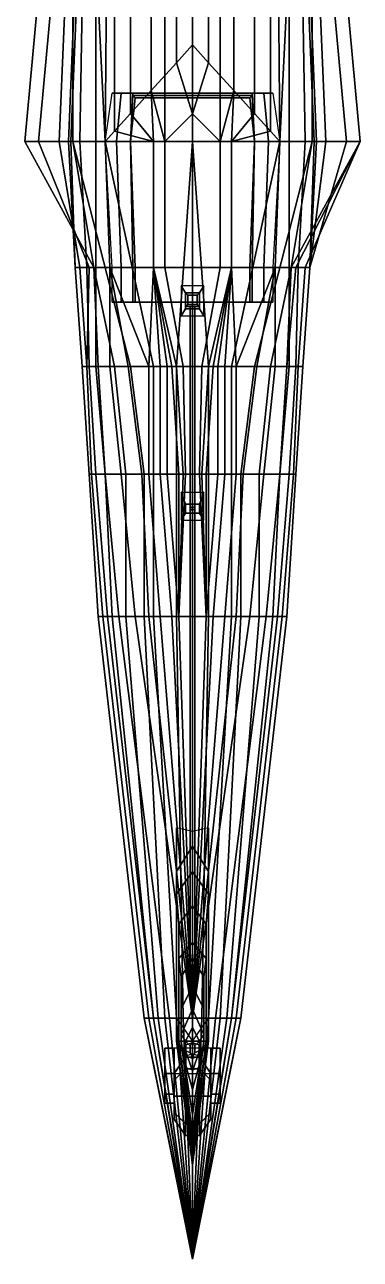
# Model space of a CAD drawing. Extents: x -0.73 to 0.73, y -4.41 to 4.42.
# Drawn here: x -0.73 to 0.73, y -4.41 to 0.97 of the extents above; entities that cross this region are included whole.
import ezdxf

# ---------------------------------------------------------------- set-up
doc = ezdxf.new("R2010")
doc.units = 0
doc.layers.get('0').update_dxf_attribs({"linetype": 'CONTINUOUS'})

msp = doc.modelspace()

# ---------------------------------------------------------------- linework, layer by layer
for points in [[(-0.62, 1.66, -0.63), (-0.52, 1.66, -0.64), (-0.52, 0.46, -0.55), (-0.73, 0.46, -0.55)], [(-0.62, 1.66, -0.51), (-0.62, 1.66, -0.63), (-0.73, 0.46, -0.55), (-0.73, 0.46, -0.43)], [(-0.56, 1.66, -0.23), (-0.62, 1.66, -0.25), (-0.73, 0.46, -0.32), (-0.67, 0.46, -0.32)], [(-0.62, 1.66, -0.25), (-0.62, 1.66, -0.45), (-0.73, 0.46, -0.37), (-0.73, 0.46, -0.32)], [(-0.62, 1.66, -0.45), (-0.62, 1.66, -0.51), (-0.73, 0.46, -0.43), (-0.73, 0.46, -0.37)], [(-0.53, 1.66, -0.21), (-0.56, 1.66, -0.23), (-0.67, 0.46, -0.32), (-0.58, 0.46, -0.26)], [(-0.49, 1.66, -0.17), (-0.53, 1.66, -0.21), (-0.58, 0.46, -0.26), (-0.54, 0.46, -0.17)], [(-0.48, 1.66, -0.12), (-0.49, 1.66, -0.17), (-0.54, 0.46, -0.17), (-0.53, 0.46, -0.11)], [(-0.47, 1.66, 0.05), (-0.48, 1.66, -0.12), (-0.53, 0.46, -0.11), (-0.49, 0.46, 0.13)], [(-0.52, 1.66, -0.64), (-0.44, 1.66, -0.65), (-0.38, 0.46, -0.55), (-0.52, 0.46, -0.55)], [(-0.42, 1.66, 0.22), (-0.47, 1.66, 0.05), (-0.49, 0.46, 0.13), (-0.42, 0.46, 0.35)], [(-0.44, 1.66, -0.65), (-0.12, 1.66, -0.66), (-0.12, 0.46, -0.58), (-0.38, 0.46, -0.55)], [(-0.37, 1.66, 0.34), (-0.42, 1.66, 0.22), (-0.42, 0.46, 0.35), (-0.38, 0.46, 0.43)], [(-0.34, 1.66, 0.39), (-0.37, 1.66, 0.34), (-0.38, 0.46, 0.43), (-0.34, 0.5042, 0.4671)], [(-0.27, 1.66, 0.48), (-0.34, 1.66, 0.39), (-0.34, 0.5042, 0.4671), (-0.27, 0.5816, 0.5519)], [(-0.18, 1.66, 0.54), (-0.27, 1.66, 0.48), (-0.27, 0.5816, 0.5519), (-0.18, 0.6811, 0.6053)], [(-0.07, 1.66, 0.58), (-0.18, 1.66, 0.54), (-0.18, 0.6811, 0.6053), (-0.07, 0.8026, 0.6372)], [(0, 0.46, -0.58), (-0.12, 0.46, -0.58), (-0.12, 1.66, -0.66), (0, 1.66, -0.66)], [(0, 1.66, 0.59), (-0.07, 1.66, 0.58), (-0.07, 0.8026, 0.6372), (0, 0.88, 0.642)], [(0, 1.66, -0.66), (0.12, 1.66, -0.66), (0.12, 0.46, -0.58), (0, 0.46, -0.58)], [(0, 0.88, 0.642), (0.07, 0.8026, 0.6372), (0.07, 1.66, 0.58), (0, 1.66, 0.59)], [(0.07, 0.8026, 0.6372), (0.18, 0.6811, 0.6053), (0.18, 1.66, 0.54), (0.07, 1.66, 0.58)], [(0.38, 0.46, -0.55), (0.12, 0.46, -0.58), (0.12, 1.66, -0.66), (0.44, 1.66, -0.65)], [(0.18, 0.6811, 0.6053), (0.27, 0.5816, 0.5519), (0.27, 1.66, 0.48), (0.18, 1.66, 0.54)], [(0.27, 0.5816, 0.5519), (0.34, 0.5042, 0.4671), (0.34, 1.66, 0.39), (0.27, 1.66, 0.48)], [(0.34, 0.5042, 0.4671), (0.38, 0.46, 0.43), (0.37, 1.66, 0.34), (0.34, 1.66, 0.39)], [(0.38, 0.46, 0.43), (0.42, 0.46, 0.35), (0.42, 1.66, 0.22), (0.37, 1.66, 0.34)], [(0.52, 0.46, -0.55), (0.38, 0.46, -0.55), (0.44, 1.66, -0.65), (0.52, 1.66, -0.64)], [(0.42, 0.46, 0.35), (0.49, 0.46, 0.13), (0.47, 1.66, 0.05), (0.42, 1.66, 0.22)], [(0.49, 0.46, 0.13), (0.53, 0.46, -0.11), (0.48, 1.66, -0.12), (0.47, 1.66, 0.05)], [(0.53, 0.46, -0.11), (0.54, 0.46, -0.17), (0.49, 1.66, -0.17), (0.48, 1.66, -0.12)], [(0.54, 0.46, -0.17), (0.58, 0.46, -0.26), (0.53, 1.66, -0.21), (0.49, 1.66, -0.17)], [(0.73, 0.46, -0.55), (0.52, 0.46, -0.55), (0.52, 1.66, -0.64), (0.62, 1.66, -0.63)], [(0.58, 0.46, -0.26), (0.67, 0.46, -0.32), (0.56, 1.66, -0.23), (0.53, 1.66, -0.21)], [(0.67, 0.46, -0.32), (0.73, 0.46, -0.32), (0.62, 1.66, -0.25), (0.56, 1.66, -0.23)], [(0.73, 0.46, -0.32), (0.73, 0.46, -0.37), (0.62, 1.66, -0.45), (0.62, 1.66, -0.25)], [(0.73, 0.46, -0.37), (0.73, 0.46, -0.43), (0.62, 1.66, -0.51), (0.62, 1.66, -0.45)], [(0.73, 0.46, -0.43), (0.73, 0.46, -0.55), (0.62, 1.66, -0.63), (0.62, 1.66, -0.51)], [(0, 0.88, 0.642), (0, 0.88, 0.642), (-0.07, 0.8026, 0.6372), (0, 0.58, 0.9)], [(0.07, 0.8026, 0.6372), (0.07, 0.8026, 0.6372), (0, 0.88, 0.642), (0, 0.58, 0.9)], [(-0.07, 0.8026, 0.6372), (-0.18, 0.6811, 0.6053), (-0.12, 0.46, 0.9), (0, 0.58, 0.9)], [(0, 0.58, 0.9), (0.12, 0.46, 0.9), (0.18, 0.6811, 0.6053), (0.07, 0.8026, 0.6372)], [(-0.18, 0.6811, 0.6053), (-0.27, 0.5816, 0.5519), (-0.27, 0.5816, 0.5519), (-0.17, 0.46, 0.85)], [(-0.18, 0.6811, 0.6053), (-0.17, 0.46, 0.85), (-0.17, 0.46, 0.85), (-0.12, 0.46, 0.9)], [(0.12, 0.46, 0.9), (0.17, 0.46, 0.85), (0.18, 0.6811, 0.6053), (0.12, 0.46, 0.9)], [(0.17, 0.46, 0.85), (0.27, 0.5816, 0.5519), (0.18, 0.6811, 0.6053), (0.17, 0.46, 0.85)], [(-0.27, 0.5816, 0.5519), (-0.34, 0.5042, 0.4671), (-0.34, 0.5042, 0.4671), (-0.17, 0.46, 0.85)], [(0, 0.58, 0.9), (0, 0.58, 0.9), (-0.12, 0.46, 0.9), (0, 0.46, 0.9)], [(0, 0.46, 0.9), (0.12, 0.46, 0.9), (0, 0.58, 0.9)], [(0.17, 0.46, 0.85), (0.34, 0.5042, 0.4671), (0.27, 0.5816, 0.5519), (0.17, 0.46, 0.85)], [(-0.34, 0.5042, 0.4671), (-0.38, 0.46, 0.43), (-0.38, 0.46, 0.43), (-0.17, 0.46, 0.85)], [(0.17, 0.46, 0.85), (0.38, 0.46, 0.43), (0.34, 0.5042, 0.4671), (0.17, 0.46, 0.85)], [(-0.73, 0.46, -0.55), (-0.52, 0.46, -0.55), (-0.52, 0.46, -0.55), (-0.43, -0.09, -0.42)], [(-0.67, 0.46, -0.32), (-0.73, 0.46, -0.32), (-0.43, -0.09, -0.36), (-0.45, -0.09, -0.26)], [(-0.73, 0.46, -0.43), (-0.73, 0.46, -0.55), (-0.43, -0.09, -0.42), (-0.43, -0.09, -0.36)], [(-0.58, 0.46, -0.26), (-0.67, 0.46, -0.32), (-0.45, -0.09, -0.26), (-0.49, -0.09, -0.13)], [(-0.54, 0.46, -0.17), (-0.58, 0.46, -0.26), (-0.49, -0.09, -0.13), (-0.51, -0.09, -0.04)], [(-0.53, 0.46, -0.11), (-0.54, 0.46, -0.17), (-0.51, -0.09, -0.04), (-0.51, -0.09, 0.02)], [(-0.49, 0.46, 0.13), (-0.53, 0.46, -0.11), (-0.51, -0.09, 0.02), (-0.46, -0.09, 0.26)], [(-0.43, -0.09, -0.42), (-0.52, 0.46, -0.55), (-0.27, -0.52, -0.45), (-0.34, -0.52, -0.39)], [(-0.52, 0.46, -0.55), (-0.38, 0.46, -0.55), (-0.17, -0.52, -0.51), (-0.27, -0.52, -0.45)], [(-0.42, 0.46, 0.35), (-0.49, 0.46, 0.13), (-0.46, -0.09, 0.26), (-0.42, -0.09, 0.37)], [(-0.38, 0.46, 0.43), (-0.42, 0.46, 0.35), (-0.42, -0.09, 0.37), (-0.36, -0.09, 0.5)], [(-0.17, 0.46, 0.85), (-0.38, 0.46, 0.43), (-0.36, -0.09, 0.5), (-0.17, -0.09, 0.87)], [(-0.07, -0.52, -0.54), (-0.17, -0.52, -0.51), (-0.38, 0.46, -0.55), (0, 0.46, -0.55)], [(-0.12, 0.46, 0.9), (-0.17, 0.46, 0.85), (-0.17, -0.09, 0.87), (-0.12, -0.09, 0.92)], [(0, 0.46, 0.9), (-0.12, 0.46, 0.9), (-0.12, -0.09, 0.92), (0, -0.09, 0.92)], [(0, -0.52, -0.55), (-0.07, -0.52, -0.54), (0, 0.46, -0.55)], [(0, -0.09, 0.92), (0.12, -0.09, 0.92), (0.12, 0.46, 0.9), (0, 0.46, 0.9)], [(0, 0.46, -0.55), (0, 0.46, -0.55), (0.07, -0.52, -0.54), (0, -0.52, -0.55)], [(0, 0.46, -0.55), (0.38, 0.46, -0.55), (0.17, -0.52, -0.51), (0.07, -0.52, -0.54)], [(0.12, -0.09, 0.92), (0.17, -0.09, 0.87), (0.17, 0.46, 0.85), (0.12, 0.46, 0.9)], [(0.17, -0.09, 0.87), (0.36, -0.09, 0.5), (0.38, 0.46, 0.43), (0.17, 0.46, 0.85)], [(0.27, -0.52, -0.45), (0.17, -0.52, -0.51), (0.38, 0.46, -0.55), (0.52, 0.46, -0.55)], [(0.34, -0.52, -0.39), (0.27, -0.52, -0.45), (0.52, 0.46, -0.55), (0.43, -0.09, -0.42)], [(0.36, -0.09, 0.5), (0.42, -0.09, 0.37), (0.42, 0.46, 0.35), (0.38, 0.46, 0.43)], [(0.42, -0.09, 0.37), (0.46, -0.09, 0.26), (0.49, 0.46, 0.13), (0.42, 0.46, 0.35)], [(0.43, -0.09, -0.36), (0.43, -0.09, -0.42), (0.73, 0.46, -0.55), (0.73, 0.46, -0.43)], [(0.43, -0.09, -0.42), (0.52, 0.46, -0.55), (0.52, 0.46, -0.55), (0.73, 0.46, -0.55)], [(0.45, -0.09, -0.26), (0.43, -0.09, -0.36), (0.73, 0.46, -0.43), (0.73, 0.46, -0.37)], [(0.49, -0.09, -0.13), (0.45, -0.09, -0.26), (0.73, 0.46, -0.37), (0.73, 0.46, -0.32)], [(0.46, -0.09, 0.26), (0.51, -0.09, 0.02), (0.53, 0.46, -0.11), (0.49, 0.46, 0.13)], [(0.51, -0.09, -0.04), (0.49, -0.09, -0.13), (0.73, 0.46, -0.32), (0.67, 0.46, -0.32)], [(0.51, -0.09, -0.04), (0.51, -0.09, -0.04), (0.58, 0.46, -0.26), (0.54, 0.46, -0.17)], [(0.51, -0.09, -0.04), (0.51, -0.09, -0.04), (0.67, 0.46, -0.32), (0.58, 0.46, -0.26)], [(0.51, -0.09, 0.02), (0.51, -0.09, -0.04), (0.54, 0.46, -0.17), (0.53, 0.46, -0.11)], [(-0.51, -0.09, -0.04), (-0.49, -0.09, -0.13), (-0.46, -0.52, -0.16), (-0.48, -0.52, -0.05)], [(-0.51, -0.09, 0.02), (-0.51, -0.09, -0.04), (-0.48, -0.52, -0.05), (-0.48, -0.52, 0.01)], [(-0.46, -0.09, 0.26), (-0.51, -0.09, 0.02), (-0.48, -0.52, 0.01), (-0.45, -0.52, 0.23)], [(-0.49, -0.09, -0.13), (-0.45, -0.09, -0.26), (-0.46, -0.52, -0.16)], [(-0.45, -0.09, -0.26), (-0.43, -0.09, -0.36), (-0.41, -0.52, -0.29), (-0.46, -0.52, -0.16)], [(-0.42, -0.09, 0.37), (-0.46, -0.09, 0.26), (-0.45, -0.52, 0.23), (-0.42, -0.52, 0.34)], [(-0.43, -0.09, -0.36), (-0.43, -0.09, -0.42), (-0.34, -0.52, -0.39), (-0.41, -0.52, -0.29)], [(-0.36, -0.09, 0.5), (-0.42, -0.09, 0.37), (-0.42, -0.52, 0.34), (-0.36, -0.52, 0.47)], [(-0.36, -0.09, 0.5), (-0.36, -0.09, 0.5), (-0.19, -0.52, 0.66), (-0.17, -0.09, 0.87)], [(-0.36, -0.09, 0.5), (-0.36, -0.09, 0.5), (-0.28, -0.52, 0.57), (-0.19, -0.52, 0.66)], [(-0.36, -0.09, 0.5), (-0.36, -0.09, 0.5), (-0.36, -0.52, 0.47), (-0.28, -0.52, 0.57)], [(-0.17, -0.09, 0.87), (-0.17, -0.09, 0.87), (-0.19, -0.52, 0.66), (-0.14, -0.52, 0.7)], [(-0.12, -0.09, 0.92), (-0.17, -0.09, 0.87), (-0.07, -0.52, 0.87), (-0.04, -0.52, 0.9)], [(-0.17, -0.09, 0.87), (-0.17, -0.09, 0.87), (-0.09, -0.52, 0.83), (-0.07, -0.52, 0.87)], [(-0.17, -0.09, 0.87), (-0.17, -0.09, 0.87), (-0.11, -0.52, 0.75), (-0.09, -0.52, 0.83)], [(-0.17, -0.09, 0.87), (-0.17, -0.09, 0.87), (-0.14, -0.52, 0.7), (-0.11, -0.52, 0.75)], [(0, -0.09, 0.92), (-0.12, -0.09, 0.92), (-0.04, -0.52, 0.9), (0, -0.52, 0.9)], [(0, -0.52, 0.9), (0.04, -0.52, 0.9), (0.12, -0.09, 0.92), (0, -0.09, 0.92)], [(0.04, -0.52, 0.9), (0.07, -0.52, 0.87), (0.17, -0.09, 0.87), (0.12, -0.09, 0.92)], [(0.07, -0.52, 0.87), (0.09, -0.52, 0.83), (0.17, -0.09, 0.87)], [(0.09, -0.52, 0.83), (0.11, -0.52, 0.75), (0.17, -0.09, 0.87)], [(0.11, -0.52, 0.75), (0.14, -0.52, 0.7), (0.17, -0.09, 0.87)], [(0.14, -0.52, 0.7), (0.19, -0.52, 0.66), (0.17, -0.09, 0.87)], [(0.17, -0.09, 0.87), (0.19, -0.52, 0.66), (0.36, -0.09, 0.5)], [(0.19, -0.52, 0.66), (0.28, -0.52, 0.57), (0.36, -0.09, 0.5)], [(0.28, -0.52, 0.57), (0.36, -0.52, 0.47), (0.36, -0.09, 0.5)], [(0.41, -0.52, -0.29), (0.34, -0.52, -0.39), (0.43, -0.09, -0.42), (0.43, -0.09, -0.36)], [(0.36, -0.52, 0.47), (0.42, -0.52, 0.34), (0.42, -0.09, 0.37), (0.36, -0.09, 0.5)], [(0.41, -0.52, -0.29), (0.41, -0.52, -0.29), (0.43, -0.09, -0.36), (0.45, -0.09, -0.26)], [(0.46, -0.52, -0.16), (0.41, -0.52, -0.29), (0.45, -0.09, -0.26), (0.49, -0.09, -0.13)], [(0.42, -0.52, 0.34), (0.45, -0.52, 0.23), (0.46, -0.09, 0.26), (0.42, -0.09, 0.37)], [(0.45, -0.52, 0.23), (0.48, -0.52, 0.01), (0.51, -0.09, 0.02), (0.46, -0.09, 0.26)], [(0.48, -0.52, -0.05), (0.46, -0.52, -0.16), (0.49, -0.09, -0.13), (0.51, -0.09, -0.04)], [(0.48, -0.52, 0.01), (0.48, -0.52, -0.05), (0.51, -0.09, -0.04), (0.51, -0.09, 0.02)], [(-0.05, -0.17, 0.91), (-0.05, -0.3, 0.91), (-0.03, -0.27, 0.96), (-0.03, -0.2, 0.96)], [(0.03, -0.2, 0.96), (0.05, -0.17, 0.91), (-0.05, -0.17, 0.91), (-0.03, -0.2, 0.96)], [(-0.03, -0.27, 0.96), (-0.03, -0.26, 1.47), (-0.03, -0.2, 1.47), (-0.03, -0.2, 0.96)], [(-0.03, -0.2, 0.96), (-0.03, -0.2, 1.47), (0.03, -0.2, 1.47), (0.03, -0.2, 0.96)], [(0.02, -0.21, 1.49), (0.03, -0.2, 1.47), (-0.03, -0.2, 1.47), (-0.02, -0.21, 1.49)], [(-0.03, -0.2, 1.47), (-0.03, -0.26, 1.47), (-0.02, -0.25, 1.49), (-0.02, -0.21, 1.49)], [(-0.02, -0.21, 1.49), (-0.02, -0.25, 1.49), (0.02, -0.25, 1.49), (0.02, -0.21, 1.49)], [(0.02, -0.25, 1.49), (0.03, -0.26, 1.47), (0.03, -0.2, 1.47), (0.02, -0.21, 1.49)], [(0.03, -0.27, 0.96), (0.05, -0.3, 0.91), (0.05, -0.17, 0.91), (0.03, -0.2, 0.96)], [(0.03, -0.2, 1.47), (0.03, -0.26, 1.47), (0.03, -0.27, 0.96), (0.03, -0.2, 0.96)], [(-0.02, -0.25, 1.49), (-0.03, -0.26, 1.47), (0.03, -0.26, 1.47), (0.02, -0.25, 1.49)], [(0.03, -0.27, 0.96), (0.03, -0.26, 1.47), (-0.03, -0.26, 1.47), (-0.03, -0.27, 0.96)], [(0, -0.26, 1.45), (-0.01, -0.26, 1.44), (-0.01, -3.18, 1.35), (0, -3.18, 1.36)], [(-0.01, -0.26, 1.44), (0, -0.26, 1.43), (0, -3.18, 1.34), (-0.01, -3.18, 1.35)], [(0, -0.26, 1.45), (-0.01, -0.26, 1.44), (-0.01, -1.14, 0.81), (0, -1.15, 0.81)], [(-0.01, -0.26, 1.44), (0, -0.26, 1.43), (0, -1.13, 0.81), (-0.01, -1.14, 0.81)], [(0.01, -0.26, 1.44), (0, -0.26, 1.45), (0, -3.18, 1.36), (0.01, -3.18, 1.35)], [(0, -0.26, 1.43), (0.01, -0.26, 1.44), (0.01, -3.18, 1.35), (0, -3.18, 1.34)], [(0.01, -0.26, 1.44), (0, -0.26, 1.45), (0, -1.15, 0.81), (0.01, -1.14, 0.81)], [(0, -0.26, 1.43), (0.01, -0.26, 1.44), (0.01, -1.14, 0.81), (0, -1.13, 0.81)], [(-0.03, -0.27, 0.96), (-0.05, -0.3, 0.91), (0.05, -0.3, 0.91), (0.03, -0.27, 0.96)], [(-0.45, -0.52, 0.23), (-0.48, -0.52, 0.01), (-0.45, -0.99, 0.04), (-0.42, -0.99, 0.23)], [(-0.48, -0.52, -0.05), (-0.46, -0.52, -0.16), (-0.44, -0.99, -0.16), (-0.45, -0.99, -0.05)], [(-0.48, -0.52, 0.01), (-0.48, -0.52, -0.05), (-0.45, -0.99, -0.05), (-0.45, -0.99, 0.04)], [(-0.46, -0.52, -0.16), (-0.41, -0.52, -0.29), (-0.38, -0.99, -0.29), (-0.44, -0.99, -0.16)], [(-0.42, -0.52, 0.34), (-0.45, -0.52, 0.23), (-0.42, -0.99, 0.23), (-0.38, -0.99, 0.34)], [(-0.36, -0.52, 0.47), (-0.42, -0.52, 0.34), (-0.38, -0.99, 0.34), (-0.31, -0.99, 0.47)], [(-0.41, -0.52, -0.29), (-0.34, -0.52, -0.39), (-0.29, -0.99, -0.39), (-0.38, -0.99, -0.29)], [(-0.28, -0.52, 0.57), (-0.36, -0.52, 0.47), (-0.31, -0.99, 0.47), (-0.22, -0.99, 0.57)], [(-0.34, -0.52, -0.39), (-0.27, -0.52, -0.45), (-0.21, -0.99, -0.45), (-0.29, -0.99, -0.39)], [(-0.19, -0.52, 0.66), (-0.28, -0.52, 0.57), (-0.22, -0.99, 0.57), (-0.19, -0.99, 0.59)], [(-0.27, -0.52, -0.45), (-0.17, -0.52, -0.51), (-0.17, -0.99, -0.47), (-0.21, -0.99, -0.45)], [(-0.14, -0.52, 0.7), (-0.19, -0.52, 0.66), (-0.19, -0.99, 0.59), (-0.14, -0.99, 0.63)], [(-0.17, -0.52, -0.51), (-0.07, -0.52, -0.54), (-0.07, -0.99, -0.5), (-0.17, -0.99, -0.47)], [(-0.11, -0.52, 0.75), (-0.14, -0.52, 0.7), (-0.14, -0.99, 0.63), (-0.11, -0.99, 0.67)], [(-0.09, -0.52, 0.83), (-0.11, -0.52, 0.75), (-0.11, -0.99, 0.67), (-0.06, -0.99, 0.77)], [(-0.07, -0.52, 0.87), (-0.09, -0.52, 0.83), (-0.06, -0.99, 0.77), (-0.04, -0.99, 0.8)], [(-0.04, -0.52, 0.9), (-0.07, -0.52, 0.87), (-0.04, -0.99, 0.8), (-0.03, -0.99, 0.81)], [(0, -0.99, -0.51), (-0.07, -0.99, -0.5), (-0.07, -0.52, -0.54), (0, -0.52, -0.55)], [(0, -0.52, 0.9), (-0.04, -0.52, 0.9), (-0.03, -0.99, 0.81), (0, -0.99, 0.81)], [(0, -0.52, -0.55), (0.07, -0.52, -0.54), (0.07, -0.99, -0.5), (0, -0.99, -0.51)], [(0, -0.99, 0.81), (0.03, -0.99, 0.81), (0.04, -0.52, 0.9), (0, -0.52, 0.9)], [(0.03, -0.99, 0.81), (0.04, -0.99, 0.8), (0.07, -0.52, 0.87), (0.04, -0.52, 0.9)], [(0.04, -0.99, 0.8), (0.06, -0.99, 0.77), (0.09, -0.52, 0.83), (0.07, -0.52, 0.87)], [(0.06, -0.99, 0.77), (0.11, -0.99, 0.67), (0.11, -0.52, 0.75), (0.09, -0.52, 0.83)], [(0.17, -0.99, -0.47), (0.07, -0.99, -0.5), (0.07, -0.52, -0.54), (0.17, -0.52, -0.51)], [(0.11, -0.99, 0.67), (0.14, -0.99, 0.63), (0.14, -0.52, 0.7), (0.11, -0.52, 0.75)], [(0.14, -0.99, 0.63), (0.19, -0.99, 0.59), (0.19, -0.52, 0.66), (0.14, -0.52, 0.7)], [(0.21, -0.99, -0.45), (0.17, -0.99, -0.47), (0.17, -0.52, -0.51), (0.27, -0.52, -0.45)], [(0.19, -0.99, 0.59), (0.22, -0.99, 0.57), (0.28, -0.52, 0.57), (0.19, -0.52, 0.66)], [(0.29, -0.99, -0.39), (0.21, -0.99, -0.45), (0.27, -0.52, -0.45), (0.34, -0.52, -0.39)], [(0.22, -0.99, 0.57), (0.31, -0.99, 0.47), (0.36, -0.52, 0.47), (0.28, -0.52, 0.57)], [(0.38, -0.99, -0.29), (0.29, -0.99, -0.39), (0.34, -0.52, -0.39), (0.41, -0.52, -0.29)], [(0.31, -0.99, 0.47), (0.38, -0.99, 0.34), (0.42, -0.52, 0.34), (0.36, -0.52, 0.47)], [(0.44, -0.99, -0.16), (0.38, -0.99, -0.29), (0.41, -0.52, -0.29), (0.46, -0.52, -0.16)], [(0.38, -0.99, 0.34), (0.42, -0.99, 0.23), (0.45, -0.52, 0.23), (0.42, -0.52, 0.34)], [(0.42, -0.99, 0.23), (0.45, -0.99, 0.04), (0.48, -0.52, 0.01), (0.45, -0.52, 0.23)], [(0.45, -0.99, -0.05), (0.44, -0.99, -0.16), (0.46, -0.52, -0.16), (0.48, -0.52, -0.05)], [(0.45, -0.99, 0.04), (0.45, -0.99, -0.05), (0.48, -0.52, -0.05), (0.48, -0.52, 0.01)], [(-0.42, -0.99, 0.23), (-0.45, -0.99, 0.04), (-0.41, -1.61, 0.07), (-0.37, -1.61, 0.23)], [(-0.45, -0.99, -0.05), (-0.44, -0.99, -0.16), (-0.39, -1.61, -0.16), (-0.41, -1.61, -0.05)], [(-0.45, -0.99, 0.04), (-0.45, -0.99, -0.05), (-0.41, -1.61, -0.05), (-0.41, -1.61, 0.07)], [(-0.44, -0.99, -0.16), (-0.38, -0.99, -0.29), (-0.35, -1.61, -0.25), (-0.39, -1.61, -0.16)], [(-0.38, -0.99, 0.34), (-0.42, -0.99, 0.23), (-0.37, -1.61, 0.23), (-0.32, -1.61, 0.34)], [(-0.31, -0.99, 0.47), (-0.38, -0.99, 0.34), (-0.32, -1.61, 0.34), (-0.25, -1.61, 0.45)], [(-0.38, -0.99, -0.29), (-0.29, -0.99, -0.39), (-0.29, -1.61, -0.33), (-0.35, -1.61, -0.25)], [(-0.22, -0.99, 0.57), (-0.31, -0.99, 0.47), (-0.25, -1.61, 0.45), (-0.19, -1.61, 0.51)], [(-0.29, -0.99, -0.39), (-0.21, -0.99, -0.45), (-0.21, -1.61, -0.39), (-0.29, -1.61, -0.33)], [(-0.19, -0.99, 0.59), (-0.22, -0.99, 0.57), (-0.19, -1.61, 0.51), (-0.14, -1.61, 0.55)], [(-0.21, -0.99, -0.45), (-0.17, -0.99, -0.47), (-0.17, -1.61, -0.41), (-0.21, -1.61, -0.39)], [(-0.14, -0.99, 0.63), (-0.19, -0.99, 0.59), (-0.14, -1.61, 0.55), (-0.09, -1.61, 0.57)], [(-0.17, -0.99, -0.47), (-0.07, -0.99, -0.5), (-0.07, -1.61, -0.44), (-0.17, -1.61, -0.41)], [(-0.11, -0.99, 0.67), (-0.14, -0.99, 0.63), (-0.09, -1.61, 0.57), (-0.06, -1.61, 0.58)], [(-0.06, -0.99, 0.77), (-0.11, -0.99, 0.67), (-0.06, -1.61, 0.58)], [(0, -1.61, -0.44), (-0.07, -1.61, -0.44), (-0.07, -0.99, -0.5), (0, -0.99, -0.51)], [(-0.04, -0.99, 0.8), (-0.06, -0.99, 0.77), (-0.06, -1.61, 0.58)], [(-0.03, -0.99, 0.81), (-0.04, -0.99, 0.8), (-0.06, -1.61, 0.58)], [(0, -0.99, 0.81), (-0.03, -0.99, 0.81), (-0.06, -1.61, 0.58), (0, -1.61, 0.58)], [(0, -0.99, -0.51), (0.07, -0.99, -0.5), (0.07, -1.61, -0.44), (0, -1.61, -0.44)], [(0, -1.61, 0.58), (0.06, -1.61, 0.58), (0.03, -0.99, 0.81), (0, -0.99, 0.81)], [(0.06, -1.61, 0.58), (0.06, -1.61, 0.58), (0.04, -0.99, 0.8), (0.03, -0.99, 0.81)], [(0.06, -1.61, 0.58), (0.06, -1.61, 0.58), (0.06, -0.99, 0.77), (0.04, -0.99, 0.8)], [(0.06, -1.61, 0.58), (0.06, -1.61, 0.58), (0.11, -0.99, 0.67), (0.06, -0.99, 0.77)], [(0.06, -1.61, 0.58), (0.09, -1.61, 0.57), (0.14, -0.99, 0.63), (0.11, -0.99, 0.67)], [(0.17, -1.61, -0.41), (0.07, -1.61, -0.44), (0.07, -0.99, -0.5), (0.17, -0.99, -0.47)], [(0.09, -1.61, 0.57), (0.14, -1.61, 0.55), (0.19, -0.99, 0.59), (0.14, -0.99, 0.63)], [(0.14, -1.61, 0.55), (0.19, -1.61, 0.51), (0.22, -0.99, 0.57), (0.19, -0.99, 0.59)], [(0.21, -1.61, -0.39), (0.17, -1.61, -0.41), (0.17, -0.99, -0.47), (0.21, -0.99, -0.45)], [(0.19, -1.61, 0.51), (0.25, -1.61, 0.45), (0.31, -0.99, 0.47), (0.22, -0.99, 0.57)], [(0.29, -1.61, -0.33), (0.21, -1.61, -0.39), (0.21, -0.99, -0.45), (0.29, -0.99, -0.39)], [(0.25, -1.61, 0.45), (0.32, -1.61, 0.34), (0.38, -0.99, 0.34), (0.31, -0.99, 0.47)], [(0.35, -1.61, -0.25), (0.29, -1.61, -0.33), (0.29, -0.99, -0.39), (0.38, -0.99, -0.29)], [(0.32, -1.61, 0.34), (0.37, -1.61, 0.23), (0.42, -0.99, 0.23), (0.38, -0.99, 0.34)], [(0.39, -1.61, -0.16), (0.35, -1.61, -0.25), (0.38, -0.99, -0.29), (0.44, -0.99, -0.16)], [(0.37, -1.61, 0.23), (0.41, -1.61, 0.07), (0.45, -0.99, 0.04), (0.42, -0.99, 0.23)], [(0.41, -1.61, -0.05), (0.39, -1.61, -0.16), (0.44, -0.99, -0.16), (0.45, -0.99, -0.05)], [(0.41, -1.61, 0.07), (0.41, -1.61, -0.05), (0.45, -0.99, -0.05), (0.45, -0.99, 0.04)], [(0.03, -1.12, 0.81), (0.05, -1.07, 0.76), (-0.05, -1.07, 0.76), (-0.03, -1.12, 0.81)], [(-0.05, -1.07, 0.76), (-0.05, -1.19, 0.72), (-0.03, -1.16, 0.81), (-0.03, -1.12, 0.81)], [(0.03, -1.16, 0.81), (0.05, -1.19, 0.72), (0.05, -1.07, 0.76), (0.03, -1.12, 0.81)], [(-0.03, -1.12, 0.81), (-0.03, -1.16, 0.81), (0.03, -1.16, 0.81), (0.03, -1.12, 0.81)], [(-0.03, -1.16, 0.81), (-0.05, -1.19, 0.72), (0.05, -1.19, 0.72), (0.03, -1.16, 0.81)], [(-0.37, -1.61, 0.23), (-0.41, -1.61, 0.07), (-0.21, -3.36, 0.28), (-0.17, -3.36, 0.37)], [(-0.41, -1.61, -0.05), (-0.39, -1.61, -0.16), (-0.19, -3.36, 0.18), (-0.21, -3.36, 0.22)], [(-0.41, -1.61, 0.07), (-0.41, -1.61, -0.05), (-0.21, -3.36, 0.22), (-0.21, -3.36, 0.28)], [(-0.39, -1.61, -0.16), (-0.35, -1.61, -0.25), (-0.17, -3.36, 0.13), (-0.19, -3.36, 0.18)], [(-0.32, -1.61, 0.34), (-0.37, -1.61, 0.23), (-0.17, -3.36, 0.37), (-0.1, -3.36, 0.44)], [(-0.35, -1.61, -0.25), (-0.29, -1.61, -0.33), (-0.15, -3.36, 0.11), (-0.17, -3.36, 0.13)], [(-0.25, -1.61, 0.45), (-0.32, -1.61, 0.34), (-0.1, -3.36, 0.44), (0, -3.36, 0.51)], [(-0.29, -1.61, -0.33), (-0.21, -1.61, -0.39), (-0.12, -3.36, 0.07), (-0.15, -3.36, 0.11)], [(-0.19, -1.61, 0.51), (-0.25, -1.61, 0.45), (0, -3.36, 0.51)], [(-0.21, -1.61, -0.39), (-0.17, -1.61, -0.41), (-0.07, -3.36, -0.08), (-0.12, -3.36, 0.07)], [(-0.14, -1.61, 0.55), (-0.19, -1.61, 0.51), (0, -3.36, 0.51)], [(-0.17, -1.61, -0.41), (-0.07, -1.61, -0.44), (-0.04, -3.36, -0.13), (-0.07, -3.36, -0.08)], [(-0.09, -1.61, 0.57), (-0.14, -1.61, 0.55), (0, -3.36, 0.51)], [(-0.06, -1.61, 0.58), (-0.09, -1.61, 0.57), (0, -3.36, 0.51)], [(0, -3.36, -0.14), (-0.04, -3.36, -0.13), (-0.07, -1.61, -0.44), (0, -1.61, -0.44)], [(0, -1.61, 0.58), (-0.06, -1.61, 0.58), (0, -3.36, 0.51)], [(0, -3.36, 0.51), (0, -3.36, 0.51), (0.25, -1.61, 0.45), (0.19, -1.61, 0.51)], [(0, -1.61, -0.44), (0.07, -1.61, -0.44), (0.04, -3.36, -0.13), (0, -3.36, -0.14)], [(0, -3.36, 0.51), (0.1, -3.36, 0.44), (0.32, -1.61, 0.34), (0.25, -1.61, 0.45)], [(0, -3.36, 0.51), (0, -3.36, 0.51), (0.06, -1.61, 0.58), (0, -1.61, 0.58)], [(0, -3.36, 0.51), (0, -3.36, 0.51), (0.09, -1.61, 0.57), (0.06, -1.61, 0.58)], [(0, -3.36, 0.51), (0, -3.36, 0.51), (0.14, -1.61, 0.55), (0.09, -1.61, 0.57)], [(0, -3.36, 0.51), (0, -3.36, 0.51), (0.19, -1.61, 0.51), (0.14, -1.61, 0.55)], [(0.07, -3.36, -0.08), (0.04, -3.36, -0.13), (0.07, -1.61, -0.44), (0.17, -1.61, -0.41)], [(0.12, -3.36, 0.07), (0.07, -3.36, -0.08), (0.17, -1.61, -0.41), (0.21, -1.61, -0.39)], [(0.1, -3.36, 0.44), (0.17, -3.36, 0.37), (0.37, -1.61, 0.23), (0.32, -1.61, 0.34)], [(0.15, -3.36, 0.11), (0.12, -3.36, 0.07), (0.21, -1.61, -0.39), (0.29, -1.61, -0.33)], [(0.17, -3.36, 0.13), (0.15, -3.36, 0.11), (0.29, -1.61, -0.33), (0.35, -1.61, -0.25)], [(0.19, -3.36, 0.18), (0.17, -3.36, 0.13), (0.35, -1.61, -0.25), (0.39, -1.61, -0.16)], [(0.17, -3.36, 0.37), (0.21, -3.36, 0.28), (0.41, -1.61, 0.07), (0.37, -1.61, 0.23)], [(0.21, -3.36, 0.22), (0.19, -3.36, 0.18), (0.39, -1.61, -0.16), (0.41, -1.61, -0.05)], [(0.21, -3.36, 0.28), (0.21, -3.36, 0.22), (0.41, -1.61, -0.05), (0.41, -1.61, 0.07)], [(-0.07, -2.53, 0.51), (-0.07, -3.46, 0.51), (-0.07, -3.46, 0.6), (-0.07, -2.72, 0.6)], [(0, -2.61, 0.6), (0, -2.5462, 0.5426), (-0.07, -2.53, 0.51), (-0.07, -2.72, 0.6)], [(0.07, -2.72, 0.6), (0.07, -2.53, 0.51), (0, -2.5462, 0.5426), (0, -2.61, 0.6)], [(0.07, -3.46, 0.6), (0.07, -3.46, 0.51), (0.07, -2.53, 0.51), (0.07, -2.72, 0.6)], [(0, -2.72, 0.71), (0, -2.61, 0.6), (-0.07, -2.72, 0.6), (-0.07, -2.82, 0.71)], [(0.07, -2.82, 0.71), (0.07, -2.72, 0.6), (0, -2.61, 0.6), (0, -2.72, 0.71)], [(-0.07, -2.72, 0.6), (-0.07, -3.46, 0.6), (-0.07, -3.46, 0.71), (-0.07, -2.82, 0.71)], [(0, -2.87, 0.9), (0, -2.72, 0.71), (-0.07, -2.82, 0.71), (-0.06, -2.95, 0.9)], [(0.06, -2.95, 0.9), (0.07, -2.82, 0.71), (0, -2.72, 0.71), (0, -2.87, 0.9)], [(0.07, -3.46, 0.71), (0.07, -3.46, 0.6), (0.07, -2.72, 0.6), (0.07, -2.82, 0.71)], [(-0.07, -2.82, 0.71), (-0.07, -3.46, 0.71), (-0.06, -3.46, 0.9), (-0.06, -2.95, 0.9)], [(0.06, -3.46, 0.9), (0.07, -3.46, 0.71), (0.07, -2.82, 0.71), (0.06, -2.95, 0.9)], [(0, -3.03, 1.15), (0, -2.87, 0.9), (-0.06, -2.95, 0.9), (-0.06, -3.1, 1.15)], [(0.06, -3.1, 1.15), (0.06, -2.95, 0.9), (0, -2.87, 0.9), (0, -3.03, 1.15)], [(-0.06, -2.95, 0.9), (-0.06, -3.46, 0.9), (-0.06, -3.46, 1.15), (-0.06, -3.1, 1.15)], [(0.06, -3.46, 1.15), (0.06, -3.46, 0.9), (0.06, -2.95, 0.9), (0.06, -3.1, 1.15)], [(0, -3.1, 1.28), (0, -3.03, 1.15), (-0.06, -3.1, 1.15), (-0.05, -3.18, 1.28)], [(0.05, -3.18, 1.28), (0.06, -3.1, 1.15), (0, -3.03, 1.15), (0, -3.1, 1.28)], [(-0.06, -3.1, 1.15), (-0.06, -3.46, 1.15), (-0.05, -3.46, 1.28), (-0.05, -3.18, 1.28)], [(0, -3.22, 1.45), (0, -3.1, 1.28), (-0.05, -3.18, 1.28), (-0.05, -3.32, 1.45)], [(0.05, -3.32, 1.45), (0.05, -3.18, 1.28), (0, -3.1, 1.28), (0, -3.22, 1.45)], [(0.05, -3.46, 1.28), (0.06, -3.46, 1.15), (0.06, -3.1, 1.15), (0.05, -3.18, 1.28)], [(-0.05, -3.18, 1.28), (-0.05, -3.46, 1.28), (-0.05, -3.46, 1.45), (-0.05, -3.32, 1.45)], [(0, -3.32, 1.55), (0, -3.22, 1.45), (-0.05, -3.32, 1.45), (-0.05, -3.43, 1.55)], [(0.05, -3.43, 1.55), (0.05, -3.32, 1.45), (0, -3.22, 1.45), (0, -3.32, 1.55)], [(0.05, -3.46, 1.45), (0.05, -3.46, 1.28), (0.05, -3.18, 1.28), (0.05, -3.32, 1.45)], [(-0.05, -3.32, 1.45), (-0.05, -3.46, 1.45), (-0.05, -3.49, 1.55), (-0.05, -3.43, 1.55)], [(0, -3.4, 1.59), (0, -3.32, 1.55), (-0.05, -3.43, 1.55), (-0.03, -3.46, 1.59)], [(0.03, -3.46, 1.59), (0.05, -3.43, 1.55), (0, -3.32, 1.55), (0, -3.4, 1.59)], [(0.05, -3.49, 1.55), (0.05, -3.46, 1.45), (0.05, -3.32, 1.45), (0.05, -3.43, 1.55)], [(-0.21, -3.36, 0.22), (-0.19, -3.36, 0.18), (0, -4.41, 0.16)], [(-0.21, -3.36, 0.28), (-0.21, -3.36, 0.22), (0, -4.41, 0.16), (0, -4.4, 0.18)], [(-0.17, -3.36, 0.37), (-0.21, -3.36, 0.28), (0, -4.4, 0.18), (0, -4.39, 0.19)], [(-0.19, -3.36, 0.18), (-0.17, -3.36, 0.13), (0, -4.41, 0.16)], [(-0.17, -3.36, 0.13), (-0.15, -3.36, 0.11), (0, -4.41, 0.16)], [(-0.1, -3.36, 0.44), (-0.17, -3.36, 0.37), (0, -4.39, 0.19)], [(-0.15, -3.36, 0.11), (-0.12, -3.36, 0.07), (0, -4.41, 0.14), (0, -4.41, 0.16)], [(-0.12, -3.36, 0.07), (-0.07, -3.36, -0.08), (0, -4.4, 0.13), (0, -4.41, 0.14)], [(0, -3.36, 0.51), (-0.1, -3.36, 0.44), (0, -4.39, 0.19)], [(-0.07, -3.36, -0.08), (-0.04, -3.36, -0.13), (0, -4.39, 0.12), (0, -4.4, 0.13)], [(-0.07, -3.36, 0.51), (0, -3.46, 0.4789), (-0.07, -3.46, 0.51), (-0.07, -3.36, 0.51)], [(0, -4.39, 0.12), (0, -4.39, 0.12), (-0.04, -3.36, -0.13), (0, -3.36, -0.14)], [(0, -4.41, 0.14), (0, -4.4, 0.13), (0.07, -3.36, -0.08), (0.12, -3.36, 0.07)], [(0, -3.36, -0.14), (0.04, -3.36, -0.13), (0, -4.39, 0.12)], [(0, -4.4, 0.13), (0, -4.39, 0.12), (0.04, -3.36, -0.13), (0.07, -3.36, -0.08)], [(0, -4.39, 0.19), (0, -4.4, 0.18), (0.21, -3.36, 0.28), (0.17, -3.36, 0.37)], [(0, -4.41, 0.16), (0, -4.41, 0.14), (0.12, -3.36, 0.07), (0.15, -3.36, 0.11)], [(0, -4.41, 0.16), (0, -4.41, 0.16), (0.15, -3.36, 0.11), (0.17, -3.36, 0.13)], [(0, -4.41, 0.16), (0, -4.41, 0.16), (0.17, -3.36, 0.13), (0.19, -3.36, 0.18)], [(0, -4.41, 0.16), (0, -4.41, 0.16), (0.19, -3.36, 0.18), (0.21, -3.36, 0.22)], [(0, -4.4, 0.18), (0, -4.41, 0.16), (0.21, -3.36, 0.22), (0.21, -3.36, 0.28)], [(0, -4.39, 0.19), (0, -4.39, 0.19), (0.1, -3.36, 0.44), (0, -3.36, 0.51)], [(0, -4.39, 0.19), (0, -4.39, 0.19), (0.17, -3.36, 0.37), (0.1, -3.36, 0.44)], [(0.07, -3.46, 0.51), (0, -3.46, 0.4789), (0.07, -3.36, 0.51)], [(-0.05, -3.43, 1.55), (-0.05, -3.49, 1.55), (-0.03, -3.5, 1.59), (-0.03, -3.46, 1.59)], [(0, -3.46, 1.61), (0, -3.4, 1.59), (-0.03, -3.46, 1.59), (-0.01, -3.48, 1.61)], [(0.01, -3.48, 1.61), (0.03, -3.46, 1.59), (0, -3.4, 1.59), (0, -3.46, 1.61)], [(0.03, -3.5, 1.59), (0.05, -3.49, 1.55), (0.05, -3.43, 1.55), (0.03, -3.46, 1.59)], [(0.12, -3.6, -0.11), (0.12, -3.49, -0.17), (-0.12, -3.49, -0.17), (-0.12, -3.6, -0.11)], [(-0.08, -3.49, -0.17), (-0.08, -3.69, -0.28), (-0.12, -3.69, -0.28), (-0.12, -3.49, -0.17)], [(-0.12, -3.49, -0.17), (-0.12, -3.69, -0.28), (-0.12, -3.73, -0.24), (-0.12, -3.6, -0.11)], [(-0.08, -3.73, -0.24), (-0.08, -3.69, -0.28), (-0.08, -3.49, -0.17), (-0.08, -3.6, -0.11)], [(-0.07, -3.46, 0.6), (-0.07, -3.46, 0.51), (0, -4, 0.51), (0, -4, 0.6)], [(-0.07, -3.46, 0.71), (-0.07, -3.46, 0.6), (0, -4, 0.6), (0, -3.99, 0.71)], [(-0.06, -3.46, 0.9), (-0.07, -3.46, 0.71), (0, -3.99, 0.71), (0, -3.97, 0.9)], [(-0.07, -3.46, 0.51), (-0.07, -3.46, 0.51), (0, -3.9902, 0.3142), (0, -4, 0.51)], [(-0.07, -3.46, 0.51), (0, -3.46, 0.4789), (0, -3.9902, 0.3142), (-0.07, -3.46, 0.51)], [(-0.06, -3.46, 1.15), (-0.06, -3.46, 0.9), (0, -3.97, 0.9), (0, -3.91, 1.15)], [(-0.05, -3.46, 1.28), (-0.06, -3.46, 1.15), (0, -3.91, 1.15), (0, -3.87, 1.28)], [(-0.05, -3.46, 1.45), (-0.05, -3.46, 1.28), (0, -3.87, 1.28), (0, -3.78, 1.45)], [(-0.05, -3.49, 1.55), (-0.05, -3.46, 1.45), (0, -3.78, 1.45), (0, -3.67, 1.55)], [(-0.03, -3.5, 1.59), (-0.05, -3.49, 1.55), (0, -3.67, 1.55), (0, -3.59, 1.59)], [(-0.0283, -3.5255, -0.1541), (-0.04, -3.55, -0.14), (-0.04, -3.5, -0.0534), (-0.0283, -3.4755, -0.0675)], [(-0.03, -3.46, 1.59), (-0.03, -3.5, 1.59), (-0.01, -3.51, 1.61), (-0.01, -3.48, 1.61)], [(0, -3.5154, -0.16), (-0.0283, -3.5255, -0.1541), (-0.0283, -3.4755, -0.0675), (0, -3.4654, -0.0734)], [(-0.01, -3.48, 1.61), (-0.01, -3.51, 1.61), (0, -3.53, 1.61), (0, -3.46, 1.61)], [(0, -3.91, 1.15), (0, -3.97, 0.9), (0.06, -3.46, 0.9), (0.06, -3.46, 1.15)], [(0, -4, 0.6), (0, -4, 0.51), (0.07, -3.46, 0.51), (0.07, -3.46, 0.6)], [(0, -4, 0.51), (0, -3.9902, 0.3142), (0.07, -3.46, 0.51)], [(0, -3.97, 0.9), (0, -3.99, 0.71), (0.07, -3.46, 0.71), (0.06, -3.46, 0.9)], [(0, -3.99, 0.71), (0, -4, 0.6), (0.07, -3.46, 0.6), (0.07, -3.46, 0.71)], [(0, -3.78, 1.45), (0, -3.87, 1.28), (0.05, -3.46, 1.28), (0.05, -3.46, 1.45)], [(0, -3.87, 1.28), (0, -3.91, 1.15), (0.06, -3.46, 1.15), (0.05, -3.46, 1.28)], [(0, -3.67, 1.55), (0, -3.78, 1.45), (0.05, -3.46, 1.45), (0.05, -3.49, 1.55)], [(0, -3.46, 1.61), (0, -3.53, 1.61), (0.01, -3.51, 1.61), (0.01, -3.48, 1.61)], [(0, -3.9902, 0.3142), (0, -3.46, 0.4789), (0.07, -3.46, 0.51)], [(0.0283, -3.5255, -0.1541), (0, -3.5154, -0.16), (0, -3.4654, -0.0734), (0.0283, -3.4755, -0.0675)], [(0, -3.59, 1.59), (0, -3.67, 1.55), (0.05, -3.49, 1.55), (0.03, -3.5, 1.59)], [(0.01, -3.51, 1.61), (0.03, -3.5, 1.59), (0.03, -3.46, 1.59), (0.01, -3.48, 1.61)], [(0.04, -3.55, -0.14), (0.0283, -3.5255, -0.1541), (0.0283, -3.4755, -0.0675), (0.04, -3.5, -0.0534)], [(0.08, -3.49, -0.17), (0.08, -3.69, -0.28), (0.08, -3.73, -0.24), (0.08, -3.6, -0.11)], [(0.12, -3.49, -0.17), (0.12, -3.69, -0.28), (0.08, -3.69, -0.28), (0.08, -3.49, -0.17)], [(0.12, -3.73, -0.24), (0.12, -3.69, -0.28), (0.12, -3.49, -0.17), (0.12, -3.6, -0.11)], [(-0.03, -3.5798, -0.1398), (-0.03, -3.53, -0.26), (-0.08, -3.6, -0.26), (-0.08, -3.6293, -0.1893)], [(-0.03, -3.53, -0.26), (-0.03, -3.5798, -0.3802), (-0.08, -3.6293, -0.3307), (-0.08, -3.6, -0.26)], [(-0.04, -3.55, -0.14), (-0.0283, -3.5745, -0.1259), (-0.0283, -3.5245, -0.0393), (-0.04, -3.5, -0.0534)], [(-0.01, -3.51, 1.61), (-0.03, -3.5, 1.59), (0, -3.59, 1.59), (0, -3.53, 1.61)], [(0.03, -3.5798, -0.1398), (0.03, -3.53, -0.26), (-0.03, -3.53, -0.26), (-0.03, -3.5798, -0.1398)], [(0.03, -3.53, -0.26), (0.03, -3.5798, -0.3802), (-0.03, -3.5798, -0.3802), (-0.03, -3.53, -0.26)], [(-0.0283, -3.5745, -0.1259), (0, -3.5846, -0.12), (0, -3.5346, -0.0334), (-0.0283, -3.5245, -0.0393)], [(0, -3.53, 1.61), (0, -3.59, 1.59), (0.03, -3.5, 1.59), (0.01, -3.51, 1.61)], [(0, -3.5846, -0.12), (0.0283, -3.5745, -0.1259), (0.0283, -3.5245, -0.0393), (0, -3.5346, -0.0334)], [(0.0283, -3.5745, -0.1259), (0.04, -3.55, -0.14), (0.04, -3.5, -0.0534), (0.0283, -3.5245, -0.0393)], [(0.03, -3.53, -0.26), (0.03, -3.5798, -0.1398), (0.08, -3.6293, -0.1893), (0.08, -3.6, -0.26)], [(0.03, -3.5798, -0.3802), (0.03, -3.53, -0.26), (0.08, -3.6, -0.26), (0.08, -3.6293, -0.3307)], [(-0.12, -3.6, -0.11), (-0.12, -3.73, -0.24), (-0.08, -3.73, -0.24), (-0.08, -3.6, -0.11)], [(-0.03, -3.7, -0.09), (-0.03, -3.5798, -0.1398), (-0.08, -3.6293, -0.1893), (-0.08, -3.7, -0.16)], [(-0.03, -3.5798, -0.3802), (-0.03, -3.7, -0.43), (-0.08, -3.7, -0.36), (-0.08, -3.6293, -0.3307)], [(-0.08, -3.7, -0.16), (-0.08, -3.6293, -0.1893), (-0.08, -3.6, -0.26), (-0.08, -3.7707, -0.1893)], [(-0.08, -3.7707, -0.1893), (-0.08, -3.6, -0.26), (-0.08, -3.6293, -0.3307), (-0.08, -3.8, -0.26)], [(0.03, -3.7, -0.09), (0.03, -3.5798, -0.1398), (-0.03, -3.5798, -0.1398), (-0.03, -3.7, -0.09)], [(0.03, -3.5798, -0.3802), (0.03, -3.7, -0.43), (-0.03, -3.7, -0.43), (-0.03, -3.5798, -0.3802)], [(0.03, -3.5798, -0.1398), (0.03, -3.7, -0.09), (0.08, -3.7, -0.16), (0.08, -3.6293, -0.1893)], [(0.03, -3.7, -0.43), (0.03, -3.5798, -0.3802), (0.08, -3.6293, -0.3307), (0.08, -3.7, -0.36)], [(0.08, -3.7707, -0.3307), (0.08, -3.6, -0.26), (0.08, -3.6293, -0.1893), (0.08, -3.8, -0.26)], [(0.08, -3.7, -0.36), (0.08, -3.6293, -0.3307), (0.08, -3.6, -0.26), (0.08, -3.7707, -0.3307)], [(0.08, -3.6, -0.11), (0.08, -3.73, -0.24), (0.12, -3.73, -0.24), (0.12, -3.6, -0.11)], [(-0.08, -3.8, -0.26), (-0.08, -3.6293, -0.3307), (-0.08, -3.7, -0.36), (-0.08, -3.7707, -0.3307)], [(0.08, -3.8, -0.26), (0.08, -3.6293, -0.1893), (0.08, -3.7, -0.16), (0.08, -3.7707, -0.1893)], [(-0.12, -3.73, -0.24), (-0.12, -3.69, -0.28), (-0.08, -3.69, -0.28), (-0.08, -3.73, -0.24)], [(-0.03, -3.8202, -0.1398), (-0.03, -3.7, -0.09), (-0.08, -3.7, -0.16), (-0.08, -3.7707, -0.1893)], [(-0.03, -3.7, -0.43), (-0.03, -3.8202, -0.3802), (-0.08, -3.7707, -0.3307), (-0.08, -3.7, -0.36)], [(0.03, -3.8202, -0.1398), (0.03, -3.7, -0.09), (-0.03, -3.7, -0.09), (-0.03, -3.8202, -0.1398)], [(0.03, -3.7, -0.43), (0.03, -3.8202, -0.3802), (-0.03, -3.8202, -0.3802), (-0.03, -3.7, -0.43)], [(0.03, -3.7, -0.09), (0.03, -3.8202, -0.1398), (0.08, -3.7707, -0.1893), (0.08, -3.7, -0.16)], [(0.03, -3.8202, -0.3802), (0.03, -3.7, -0.43), (0.08, -3.7, -0.36), (0.08, -3.7707, -0.3307)], [(0.08, -3.73, -0.24), (0.08, -3.69, -0.28), (0.12, -3.69, -0.28), (0.12, -3.73, -0.24)], [(-0.03, -3.87, -0.26), (-0.03, -3.8202, -0.1398), (-0.08, -3.7707, -0.1893), (-0.08, -3.8, -0.26)], [(-0.03, -3.8202, -0.3802), (-0.03, -3.87, -0.26), (-0.08, -3.8, -0.26), (-0.08, -3.7707, -0.3307)], [(0.03, -3.8202, -0.1398), (0.03, -3.87, -0.26), (0.08, -3.8, -0.26), (0.08, -3.7707, -0.1893)], [(0.03, -3.87, -0.26), (0.03, -3.8202, -0.3802), (0.08, -3.7707, -0.3307), (0.08, -3.8, -0.26)], [(0.03, -3.87, -0.26), (0.03, -3.8202, -0.1398), (-0.03, -3.8202, -0.1398), (-0.03, -3.87, -0.26)], [(0.03, -3.8202, -0.3802), (0.03, -3.87, -0.26), (-0.03, -3.87, -0.26), (-0.03, -3.8202, -0.3802)]]:
    msp.add_3dface(points)
at = {"color": 2}
for points in [[(-0.35, 0.67, -0.55), (-0.31, 0.67, -0.69), (-0.33, 0.46, -0.78), (-0.38, 0.46, -0.55)], [(0.31, 0.67, -0.69), (-0.31, 0.67, -0.69), (-0.35, 0.67, -0.55), (0.35, 0.67, -0.55)], [(-0.31, 0.67, -0.69), (-0.26, 0.67, -0.73), (-0.27, 0.46, -0.83), (-0.33, 0.46, -0.78)], [(0.26, 0.67, -0.73), (-0.26, 0.67, -0.73), (-0.31, 0.67, -0.69), (0.31, 0.67, -0.69)], [(-0.26, 0.67, -0.73), (-0.26, 0.66, -0.79), (-0.27, 0.46, -0.83)], [(-0.26, 0.66, -0.79), (-0.25, 0.65, -0.81), (-0.27, 0.46, -0.83)], [(0.27, 0.46, -0.83), (-0.27, 0.46, -0.83), (-0.25, 0.65, -0.81), (0.25, 0.65, -0.81)], [(0.26, 0.66, -0.79), (-0.26, 0.66, -0.79), (-0.26, 0.67, -0.73), (0.26, 0.67, -0.73)], [(0.25, 0.65, -0.81), (-0.25, 0.65, -0.81), (-0.26, 0.66, -0.79), (0.26, 0.66, -0.79)], [(0.27, 0.46, -0.83), (0.27, 0.46, -0.83), (0.25, 0.65, -0.81), (0.26, 0.66, -0.79)], [(0.27, 0.46, -0.83), (0.27, 0.46, -0.83), (0.26, 0.66, -0.79), (0.26, 0.67, -0.73)], [(0.33, 0.46, -0.78), (0.27, 0.46, -0.83), (0.26, 0.67, -0.73), (0.31, 0.67, -0.69)], [(0.38, 0.46, -0.55), (0.33, 0.46, -0.78), (0.31, 0.67, -0.69), (0.35, 0.67, -0.55)], [(-0.38, 0.46, -0.55), (-0.33, 0.46, -0.78), (-0.31, -0.09, -0.69), (-0.35, -0.09, -0.37)], [(-0.33, 0.46, -0.78), (-0.27, 0.46, -0.83), (-0.26, -0.09, -0.73), (-0.31, -0.09, -0.69)], [(0.25, -0.09, -0.81), (-0.25, -0.09, -0.81), (-0.27, 0.46, -0.83), (0.27, 0.46, -0.83)], [(-0.27, 0.46, -0.83), (-0.27, 0.46, -0.83), (-0.26, -0.09, -0.79), (-0.26, -0.09, -0.73)], [(-0.27, 0.46, -0.83), (-0.27, 0.46, -0.83), (-0.25, -0.09, -0.81), (-0.26, -0.09, -0.79)], [(0.26, -0.09, -0.79), (0.25, -0.09, -0.81), (0.27, 0.46, -0.83)], [(0.31, -0.09, -0.69), (0.26, -0.09, -0.73), (0.27, 0.46, -0.83), (0.33, 0.46, -0.78)], [(0.26, -0.09, -0.73), (0.26, -0.09, -0.79), (0.27, 0.46, -0.83)], [(0.35, -0.09, -0.37), (0.31, -0.09, -0.69), (0.33, 0.46, -0.78), (0.38, 0.46, -0.55)], [(-0.35, -0.09, -0.37), (-0.31, -0.09, -0.69), (-0.31, -0.24, -0.61), (-0.35, -0.24, -0.32)], [(-0.31, -0.09, -0.69), (-0.26, -0.09, -0.73), (-0.26, -0.24, -0.65), (-0.31, -0.24, -0.61)], [(-0.26, -0.09, -0.73), (-0.26, -0.09, -0.79), (-0.26, -0.24, -0.71), (-0.26, -0.24, -0.65)], [(-0.26, -0.09, -0.79), (-0.25, -0.09, -0.81), (-0.25, -0.24, -0.73), (-0.26, -0.24, -0.71)], [(0.25, -0.24, -0.73), (-0.25, -0.24, -0.73), (-0.25, -0.09, -0.81), (0.25, -0.09, -0.81)], [(0.26, -0.24, -0.71), (0.25, -0.24, -0.73), (0.25, -0.09, -0.81), (0.26, -0.09, -0.79)], [(0.31, -0.24, -0.61), (0.26, -0.24, -0.65), (0.26, -0.09, -0.73), (0.31, -0.09, -0.69)], [(0.26, -0.24, -0.65), (0.26, -0.24, -0.71), (0.26, -0.09, -0.79), (0.26, -0.09, -0.73)], [(0.35, -0.24, -0.32), (0.31, -0.24, -0.61), (0.31, -0.09, -0.69), (0.35, -0.09, -0.37)], [(0.35, -0.24, -0.32), (-0.35, -0.24, -0.32), (-0.31, -0.24, -0.61), (0.31, -0.24, -0.61)], [(0.31, -0.24, -0.61), (-0.31, -0.24, -0.61), (-0.26, -0.24, -0.65), (0.26, -0.24, -0.65)], [(0.26, -0.24, -0.71), (-0.26, -0.24, -0.71), (-0.25, -0.24, -0.73), (0.25, -0.24, -0.73)], [(0.26, -0.24, -0.65), (-0.26, -0.24, -0.65), (-0.26, -0.24, -0.71), (0.26, -0.24, -0.71)]]:
    msp.add_3dface(points, dxfattribs=at)

doc.saveas('drawing.dxf')
